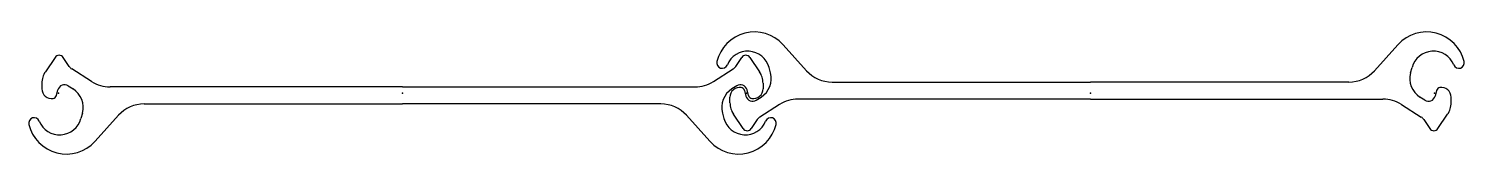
# Model space of a CAD drawing. Extents: x -22 to 1022, y -45 to 45.
import ezdxf

# ---------------------------------------------------------------- set-up
doc = ezdxf.new("R2010")
doc.units = 0
doc.header["$MEASUREMENT"] = 0
doc.layers.get('0').update_dxf_attribs({"color": 5, "linetype": 'CONTINUOUS'})

msp = doc.modelspace()

# ---------------------------------------------------------------- linework, layer by layer
at = {"linetype": 'Continuous'}
for p, q in [((526.56512, 35.23428), (543.63184, 16.27437)), ((973.43488, 35.23428), (956.36816, 16.27437)), ((-2.40239, 25.9575), (-9.43514, 15.53215)), ((7.87182, 19.32559), (3.40121, 25.95671)), ((492.12817, 19.32559), (496.59879, 25.95671)), ((502.40237, 25.9575), (509.43515, 15.53215)), ((24.07498, 8.41408), (9.62342, 17.61902)), ((475.92502, 8.41408), (490.37659, 17.61902)), ((517.46381, 14.6321), (516.38879, 18.64449)), ((982.53619, 14.6321), (983.61121, 18.64449)), ((-12, 7.14363), (-12, 3)), ((-1.46191, -1.72512), (-0.38498, 2.29363)), ((7.13099, 5.21645), (10.60533, 3.0032)), ((250, 4.5), (37.50569, 4.5)), ((250, 4.5), (462.49432, 4.5)), ((492.86902, 5.21645), (489.39468, 3.0032)), ((498.53809, 1.72512), (499.61502, -2.29363)), ((501.46191, -1.72512), (500.38498, 2.29363)), ((512, 7.14363), (512, 3)), ((562.21283, 8), (750, 8)), ((937.78717, 8), (750, 8)), ((1001.46191, 1.72512), (1000.38501, -2.29363)), ((62.21284, -8), (250, -8)), ((437.78714, -8), (250, -8)), ((488, -7.14363), (488, -3)), ((507.13098, -5.21645), (510.60532, -3.0032)), ((524.07495, -8.41408), (509.62341, -17.61902)), ((750, -4.5), (537.50568, -4.5)), ((750, -4.5), (962.49432, -4.5)), ((975.92505, -8.41408), (990.37659, -17.61902)), ((992.86902, -5.21645), (989.39465, -3.0032)), ((1012, -7.14363), (1012, -3)), ((17.46383, -14.6321), (16.3888, -18.64449)), ((26.56515, -35.23428), (43.63185, -16.27437)), ((473.43484, -35.23428), (456.36816, -16.27437)), ((482.53616, -14.6321), (483.61121, -18.64449)), ((497.59763, -25.9575), (490.56485, -15.53215)), ((507.87183, -19.32559), (503.40121, -25.95671)), ((992.12817, -19.32559), (996.59882, -25.95671)), ((1002.4024, -25.9575), (1009.43512, -15.53215))]:
    msp.add_line(p, q, dxfattribs=at)
for centre, radius, start, end in [((505.75443, 16.50158), 28, 41.99188, 166.7483), ((994.24554, 16.50158), 28, 13.25168, 138.00808), ((0.49915, 24.00018), 3.5, 33.98726, 145.99712), ((482.39395, 22.00508), 4, 166.77765, 337.89726), ((500.9339, 14.50371), 16, 14.99881, 157.99001), ((499.50085, 24.00018), 3.5, 34.003, 146.01277), ((999.0661, 14.50371), 16, 22.00995, 165.00119), ((1017.60602, 22.00508), 4, 202.10307, 13.22225), ((3, 7.14363), 15, 145.99712, 180), ((12.84679, 22.67964), 6, 213.98728, 237.50484), ((487.1532, 22.67964), 6, 302.49531, 326.01275), ((497, 7.14363), 15, 0, 34.00286), ((502.00891, 10.49132), 16, 302.49834, 14.99882), ((562.21283, 33), 25, 221.99187, 270), ((937.78717, 33), 25, 270, 318.00813), ((997.99109, 10.49132), 16, 165.00118, 237.50156), ((-5, 2.99982), 7, 179.99852, 279.2069), ((4.44461, 0.99942), 5, 57.50167, 164.99861), ((2.00893, -10.49132), 16, 345.00119, 57.50167), ((37.50569, 29.5), 25, 237.50484, 270), ((462.49432, 29.5), 25, 270, 302.49513), ((497.99109, -10.49132), 16, 122.49834, 194.99879), ((495, -2.99982), 7, 80.79314, 180.00148), ((495.55539, 0.99942), 5, 15.00141, 122.49829), ((495.64032, 0.9486), 3, 15.00135, 80.79939), ((505, 2.99982), 7, 260.79314, 0.00148), ((1004.35968, 0.9486), 3, 99.20061, 164.99865), ((1005, -2.99982), 7, 359.99852, 99.20686), ((-4.35967, -0.9486), 3, 279.20048, 344.99861), ((62.21284, -33), 25, 90, 138.00814), ((437.78714, -33), 25, 41.99182, 90), ((503, -7.14363), 15, 180, 214.00286), ((504.44461, -0.99942), 5, 195.00141, 302.49829), ((504.35968, -0.9486), 3, 195.00135, 260.79939), ((537.50568, -29.5), 25, 90, 122.49519), ((962.49432, -29.5), 25, 57.50481, 90), ((995.55536, -0.99942), 5, 237.50201, 344.99877), ((997, -7.14363), 15, 325.99707, 0), ((-17.60604, -22.00508), 4, 22.10281, 193.22233), ((0.9339, -14.50371), 16, 202.00998, 345.00119), ((499.0661, -14.50371), 16, 194.99881, 337.99005), ((512.8468, -22.67964), 6, 122.49531, 146.01275), ((517.60602, -22.00508), 4, 346.77775, 157.89693), ((987.1532, -22.67964), 6, 33.98725, 57.50469), ((5.75443, -16.50158), 28, 193.25169, 318.00814), ((494.24557, -16.50158), 28, 221.99184, 346.7483), ((500.49915, -24.00018), 3.5, 214.003, 326.01277), ((999.50085, -24.00018), 3.5, 213.98751, 325.99728)]:
    msp.add_arc(centre, radius, start, end, dxfattribs=at)
for p in [(0, 0), (250, 0), (500, 0), (500, 0), (750, 0), (1000, 0)]:
    msp.add_point(p, dxfattribs=at)

doc.saveas('drawing.dxf')
